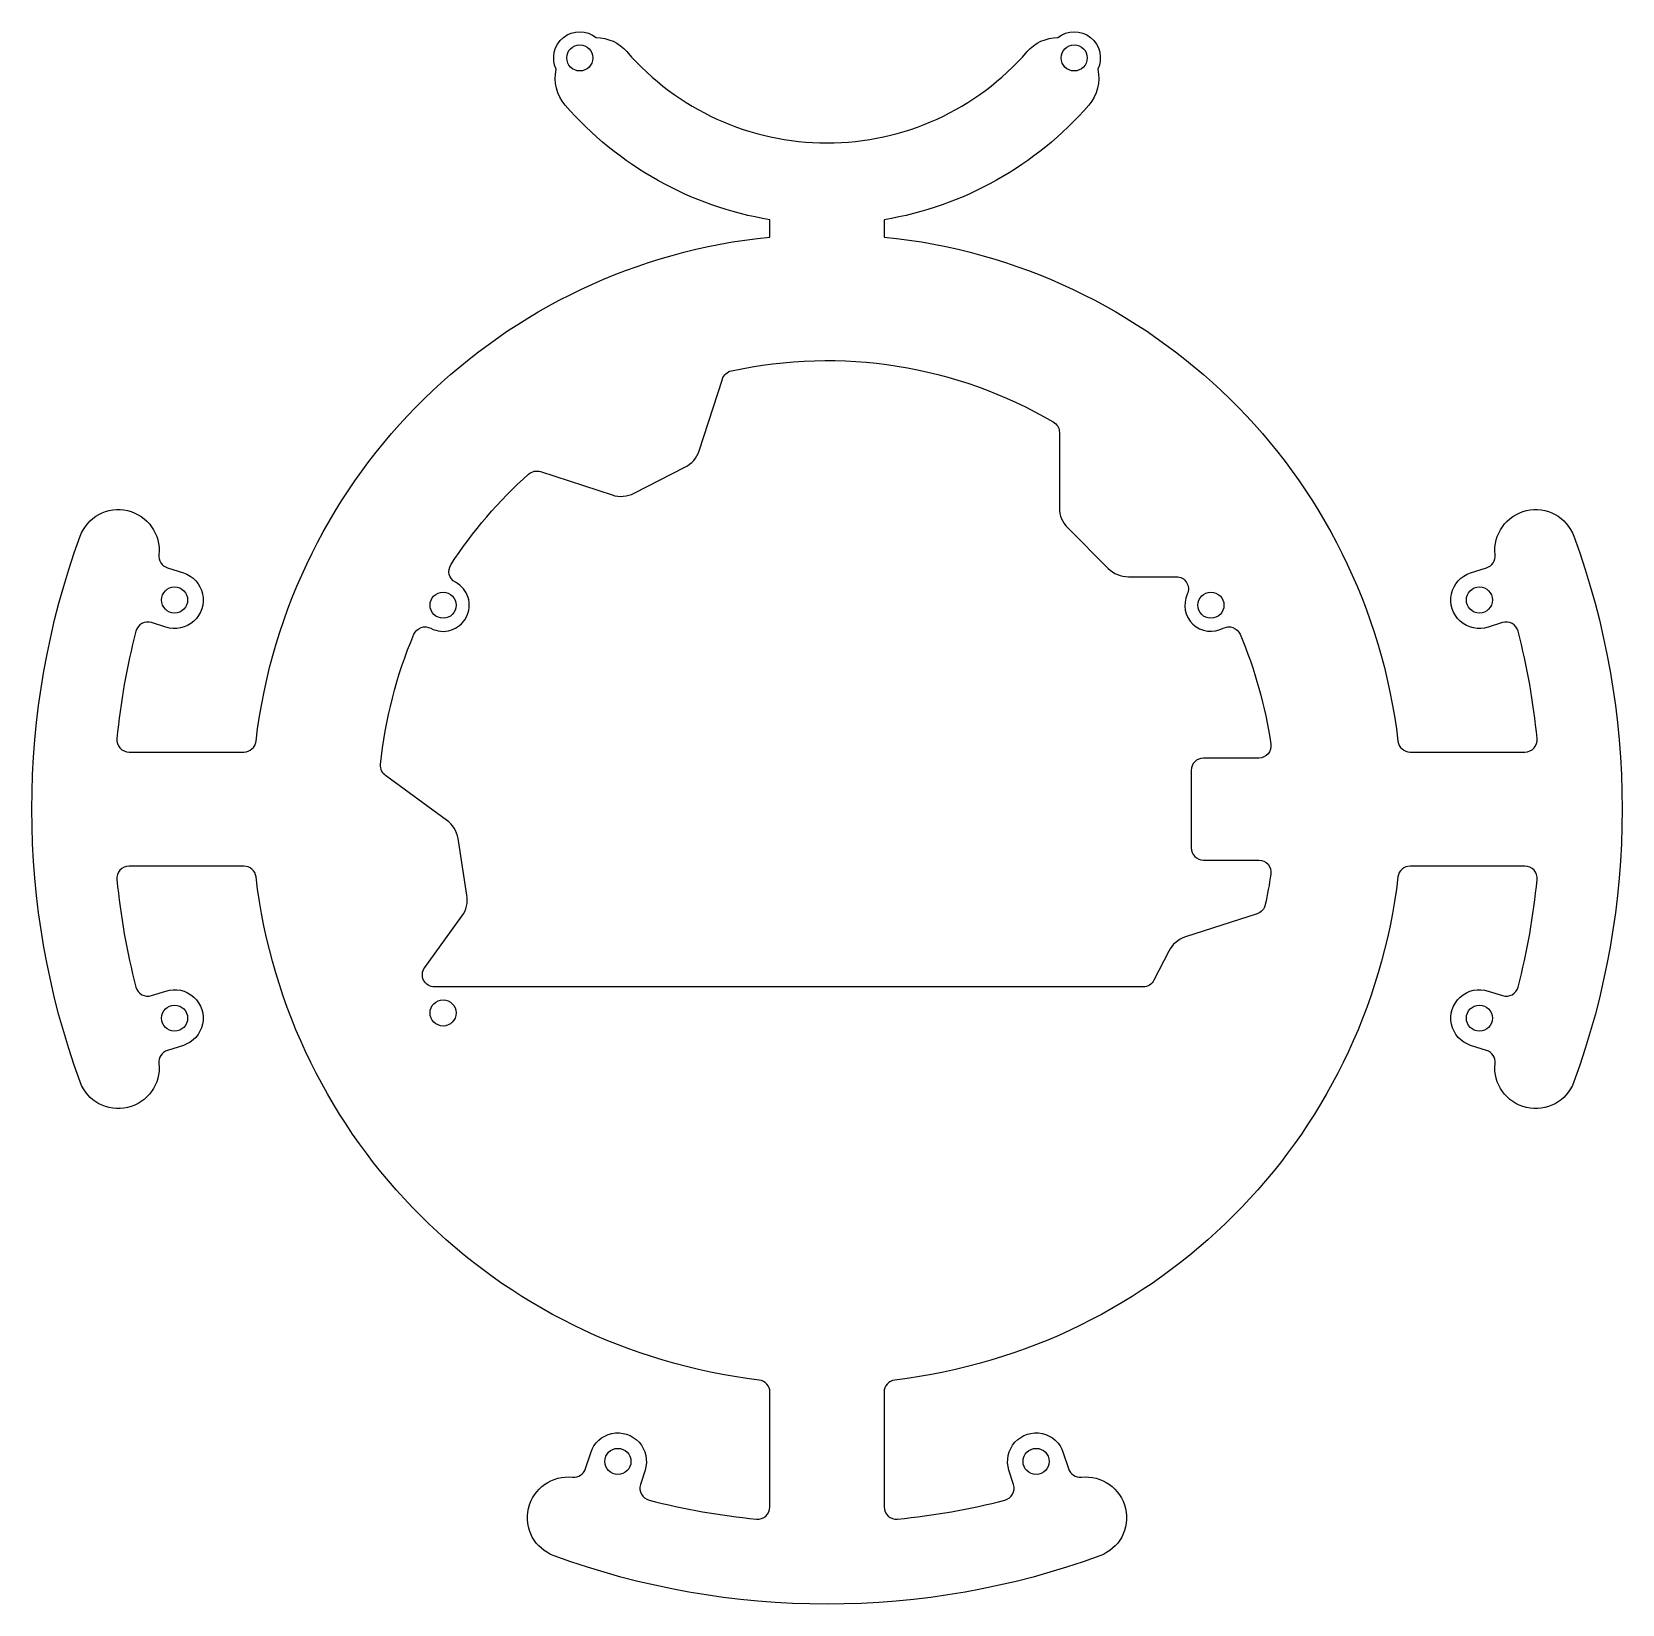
# Model space of a CAD drawing. Header units: millimetres. Extents: x -98 to 98, y -98 to 95.
import ezdxf

# ---------------------------------------------------------------- set-up
doc = ezdxf.new("R2010")
doc.units = ezdxf.units.MM
doc.layers.get('0').update_dxf_attribs({"linetype": 'CONTINUOUS'})

msp = doc.modelspace()

# ---------------------------------------------------------------- linework, layer by layer
for points in [[(87.07, 8.65, 0.038268), (84.74, 21.82, 0.431416), (82.83, 22.87), (81.06, 22.31, -1.000204), (78.92, 28.97), (80.88, 29.6, 0.356437), (81.92, 31.19, -0.886034), (91.58, 33.45, -0.176894), (91.58, -33.45, -0.886034), (81.92, -31.19, 0.356437), (80.88, -29.6), (78.92, -28.97, -1.000204), (81.06, -22.31), (82.83, -22.87, 0.431416), (84.74, -21.82, 0.038268), (87.07, -8.65, 0.443516), (85.58, -7), (71.5, -7, 0.379965), (70.01, -8.32, -0.346477), (8.32, -70.01, 0.379965), (7, -71.5), (7, -85.58, 0.443516), (8.65, -87.07, 0.038268), (21.82, -84.74, 0.431416), (22.87, -82.83), (22.31, -81.06, -1.000204), (28.97, -78.92), (29.6, -80.88, 0.356437), (31.19, -81.92, -0.886034), (33.45, -91.58, -0.176894), (-33.45, -91.58, -0.886034), (-31.19, -81.92, 0.356437), (-29.6, -80.88), (-28.97, -78.92, -1.000204), (-22.31, -81.06), (-22.87, -82.83, 0.431416), (-21.82, -84.74, 0.038268), (-8.65, -87.07, 0.443516), (-7, -85.58), (-7, -71.5, 0.379965), (-8.32, -70.01, -0.346477), (-70.01, -8.32, 0.379965), (-71.5, -7), (-85.58, -7, 0.443516), (-87.07, -8.65, 0.038268), (-84.74, -21.82, 0.431416), (-82.83, -22.87), (-81.06, -22.31, -1.000204), (-78.92, -28.97), (-80.88, -29.6, 0.356437), (-81.92, -31.19, -0.886034), (-91.58, -33.45, -0.176894), (-91.58, 33.45, -0.886034), (-81.92, 31.19, 0.356437), (-80.88, 29.6), (-78.92, 28.97, -1.000204), (-81.06, 22.31), (-82.83, 22.87, 0.431416), (-84.74, 21.82, 0.038268), (-87.07, 8.65, 0.443516), (-85.58, 7), (-71.5, 7, 0.379965), (-70.01, 8.32, -0.351772), (-7, 70.15), (-7, 72.26, -0.174456), (-32.1, 86.33, -0.239254), (-33.2, 90.72, -0.798999), (-28.31, 94.61, -0.216797), (-24.54, 92.88, 0.456428), (24.54, 92.88, -0.216797), (28.31, 94.61, -0.798999), (33.2, 90.72, -0.239254), (32.1, 86.33, -0.174456), (7, 72.26), (7, 70.15, -0.351772), (70.01, 8.32, 0.379965), (71.5, 7), (85.58, 7, 0.443516)], [(-48.57, 22.17, 1), (-45.57, 27.83), (-45.57, 27.82, -0.440219), (-46.12, 29.96, -0.066829), (-36.58, 41.07, -0.266521), (-35.12, 41.38), (-26.33, 38.52, 0.198912), (-23.66, 38.73), (-17.42, 41.91, 0.198912), (-15.68, 43.94), (-12.83, 52.73, -0.266521), (-11.72, 53.74, -0.188097), (27.75, 47.48, -0.266522), (28.5, 46.19), (28.5, 36.95, 0.198912), (29.52, 34.47), (34.47, 29.52, 0.198912), (36.95, 28.5), (42.82, 28.5, -0.549404), (44.18, 26.36, 0.72063), (48.57, 22.17), (48.57, 22.17, -0.440219), (50.65, 21.43, -0.063804), (54.42, 7.97, -0.457462), (52.94, 6.25), (46.15, 6.25, 0.414214), (44.65, 4.75), (44.65, -4.75, 0.414214), (46.15, -6.25), (52.94, -6.25, -0.457462), (54.42, -7.97, -0.017351), (53.74, -11.72, -0.266522), (52.73, -12.83), (43.94, -15.68, 0.198912), (41.91, -17.42), (40.09, -20.98, -0.282029), (38.76, -21.8), (-48.12, -21.8, -0.612801), (-49.33, -19.42), (-44.77, -13.14, 0.198912), (-44.15, -10.54), (-45.24, -3.62, 0.198912), (-46.64, -1.34), (-54.12, 4.1, -0.266522), (-54.73, 5.46, -0.075355), (-50.65, 21.43, -0.440219), (-48.57, 22.17)]]:
    msp.add_lwpolyline(points, format="xyb", close=True)
for centre in [(-30.31, 92.11), (30.31, 92.11), (-79.99, 25.64), (-47.07, 25), (47.07, 25), (79.99, 25.64), (-47.07, -25), (-79.99, -25.64), (79.99, -25.64), (-25.64, -79.99), (25.64, -79.99)]:
    msp.add_circle(centre, 1.6)

doc.saveas('drawing.dxf')
